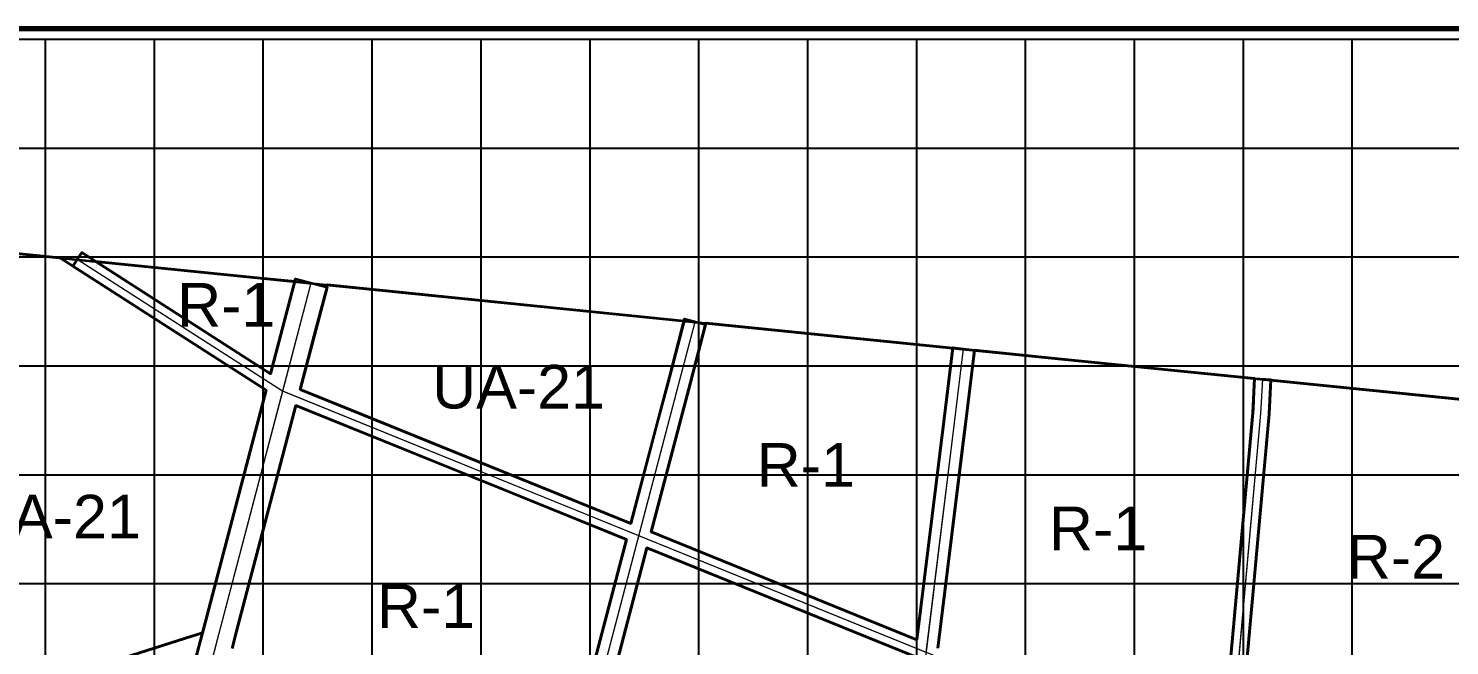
# Model space of a CAD drawing. Header units: millimetres. Extents: x 464536 to 476893, y 870501 to 881610.
# Drawn here: x 467784 to 469089, y 881043 to 881610 of the extents above; entities that cross this region are included whole.
import ezdxf
from ezdxf.enums import TextEntityAlignment as Align

# ---------------------------------------------------------------- set-up
doc = ezdxf.new("R2010")
doc.units = ezdxf.units.MM
for name, color, linetype, lineweight in [('Center_1', 7, 'Continuous', 5), ('Land Use Code', 7, 'Continuous', 35), ('Lay out', 7, 'Continuous', 70), ('Mixed use', 30, 'Continuous', 35), ('Proposed Road Net work', 7, 'Continuous', 35), ('Residence', 50, 'Continuous', 35), ('Structure Plan Boundries', 7, 'Continuous', 35), ('Urban Agriculture-', 90, 'Continuous', 35)]:
    doc.layers.add(name, color=color, linetype=linetype, lineweight=lineweight)
doc.layers.add('Grid1', color=7, linetype='Continuous')
doc.styles.add('Arial', font='arial.ttf')

msp = doc.modelspace()

# ---------------------------------------------------------------- linework, layer by layer
at = {"layer": 'Center_1'}
for points in [[(469174.6, 880945.5), (469173.4, 880945.7), (469156, 880947.6), (469149.6, 880948.3), (468909.8, 880979.6), (468825.7, 880987.2), (468733.3, 880991.5), (468724.4, 880992.7), (468715.6, 880994.6), (468707, 880997.1), (468017.7, 881276.8), (467829.2, 881397.8)], [(467753.2, 880270), (467961, 881060.3), (468044, 881376.1)], [(467878.7, 878637.3), (467878.1, 878640.9), (467874.3, 878668.4), (467870.9, 878695.9), (467867.9, 878723.5), (467865.5, 878751.6), (467863.5, 878779.7), (467862, 878807.9), (467860.8, 878843), (467860.4, 878878.2), (467860.8, 878913.3), (467861.9, 878948.4), (467863.8, 878983.4), (467866.5, 879018.5), (467870, 879053.4), (467874.2, 879088.3), (467879.2, 879123), (468123.2, 880186.3), (468299.5, 880971.3), (468382.5, 881287.1), (468396.6, 881340.5)], [(468151.4, 877312.7), (468278, 878344), (468282.1, 878377), (468282.2, 878378.2), (468587.1, 880859.8), (468634.7, 881247.7), (468643.1, 881315.6)], [(468762.3, 879539.8), (468764.2, 879561), (468916.1, 881256.3), (468917.7, 881287.9)]]:
    msp.add_lwpolyline(points, dxfattribs=at)
for points in [[(468017.9, 881276.7, 0), (468017.7, 881276.8, 0), (467829.2, 881397.8, 0)], [(468017.9, 881276.7, 0), (468044, 881376.1, 0)], [(468344.9, 881144, 0), (468382.5, 881287.1, 0), (468396.6, 881340.5, 0)], [(468608.8, 881036.9, 0), (468634.7, 881247.7, 0), (468643.1, 881315.6, 0)], [(468891.4, 880981.2, 0), (468916.1, 881256.3, 0), (468917.7, 881287.9, 0)], [(467955.1, 881037.7, 0), (467961, 881060.3, 0), (468017.9, 881276.7, 0)], [(468344.9, 881144, 0), (468017.9, 881276.7, 0)], [(468277, 880871.2, 0), (468299.5, 880971.3, 0), (468344.9, 881144, 0)], [(468608.8, 881036.9, 0), (468344.9, 881144, 0)]]:
    msp.add_polyline3d(points, dxfattribs=at)
at = {"layer": 'Grid1'}
for p, q in [((464700, 881600), (472600, 881600)), ((467800, 870600), (467800, 881600)), ((467900, 870600), (467900, 881600)), ((468000, 870600), (468000, 881600)), ((468100, 870600), (468100, 881600)), ((468200, 870600), (468200, 881600)), ((468300, 870600), (468300, 881600)), ((468400, 870600), (468400, 881600)), ((468500, 870600), (468500, 881600)), ((468600, 870600), (468600, 881600)), ((468700, 870600), (468700, 881600)), ((468700, 870600), (468700, 881600)), ((468800, 870600), (468800, 881600)), ((468900, 870600), (468900, 881600)), ((469000, 870600), (469000, 881600)), ((464700, 881500), (472600, 881500)), ((464700, 881400), (472600, 881400)), ((464700, 881300), (472600, 881300)), ((464700, 881200), (472600, 881200)), ((464700, 881100), (472600, 881100))]:
    msp.add_line(p, q, dxfattribs=at)
at = {"layer": 'Lay out'}
msp.add_lwpolyline([(464536.4, 881609.9), (476892.8, 881609.9), (476892.8, 870501.3), (464536.4, 870501.3)], close=True, dxfattribs=at)
at = {"layer": 'Mixed use'}
msp.add_polyline3d([(469168, 881112.5, 0), (469147.6, 880956.1, 0), (469135.7, 880957.6, 0), (469134.5, 880957.8, 0), (469108.9, 880961.1, 0), (469087.4, 880963.9, 0), (468910.7, 880987, 0), (468910.4, 880987, 0), (468899.6, 880988, 0), (468923.6, 881255.6, 0), (468923.6, 881255.9, 0), (468925.2, 881287.1, 0), (469141, 881265.3, 0), (469165.9, 881262.8, 0), (469167.2, 881262.7, 0), (469172.1, 881262.2, 0), (469172.6, 881262.1, 0), (469187.4, 881260.6, 0), (469172.6, 881147.5, 0), (469172.4, 881146.3, 0)], close=True, dxfattribs=at)
at = {"layer": 'Proposed Road Net work'}
for points in [[(467859.5, 880733.2, 0), (467946.5, 881064.1, 0), (468002.6, 881277.6, 0), (467825.2, 881391.5, 0), (467833.3, 881404.1, 0), (468006.6, 881292.8, 0), (468029.5, 881379.9, 0), (468058.5, 881372.3, 0), (468033.8, 881278.4, 0), (468337.5, 881155.1, 0), (468372.9, 881289.7, 0), (468386.9, 881343.1, 0), (468406.2, 881338, 0), (468392.2, 881284.6, 0), (468356.2, 881147.6, 0), (468600.2, 881048.5, 0), (468624.8, 881248.9, 0), (468633.2, 881316.8, 0), (468653, 881314.4, 0), (468644.7, 881246.5, 0), (468619.4, 881040.7, 0)], [(467859.5, 880733.2, 0), (467946.5, 881064.1, 0), (468002.6, 881277.6, 0), (467825.2, 881391.5, 0), (467833.3, 881404.1, 0), (468006.6, 881292.8, 0), (468029.5, 881379.9, 0), (468058.5, 881372.3, 0), (468033.8, 881278.4, 0), (468337.5, 881155.1, 0), (468372.9, 881289.7, 0), (468386.9, 881343.1, 0), (468406.2, 881338, 0), (468392.2, 881284.6, 0), (468356.2, 881147.6, 0), (468600.2, 881048.5, 0), (468624.8, 881248.9, 0), (468633.2, 881316.8, 0), (468653, 881314.4, 0), (468644.7, 881246.5, 0), (468619.4, 881040.7, 0)], [(468884.6, 880989.4, 0), (468908.6, 881256.8, 0), (468910.2, 881288.3, 0), (468925.2, 881287.5, 0), (468923.6, 881255.8, 0), (468899.6, 880988, 0)], [(468884.6, 880989.4, 0), (468908.6, 881256.8, 0), (468910.2, 881288.3, 0), (468925.2, 881287.5, 0), (468923.6, 881255.8, 0), (468899.6, 880988, 0)], [(468289.8, 880973.6, 0), (468333.6, 881140.5, 0), (468030, 881263.7, 0), (467975.5, 881056.5, 0), (467971.3, 881040.5, 0)], [(468289.8, 880973.6, 0), (468333.6, 881140.5, 0), (468030, 881263.7, 0), (467975.5, 881056.5, 0), (467971.3, 881040.5, 0)], [(468598.3, 881033.1, 0), (468352.3, 881132.9, 0), (468309.2, 880968.9, 0)], [(468598.3, 881033.1, 0), (468352.3, 881132.9, 0), (468309.2, 880968.9, 0)]]:
    msp.add_polyline3d(points, dxfattribs=at)
at = {"layer": 'Residence'}
for points in [[(468028.9, 881377.7), (468006.6, 881292.8), (467845.7, 881396.2), (467997.2, 881380.9)], [(468624.8, 881248.9), (468600.2, 881048.5), (468384, 881136.2), (468356.2, 881147.6), (468381.8, 881245.1), (468392.2, 881284.6), (468406.2, 881338), (468406.6, 881339.5), (468633.1, 881316.6)], [(467941.1, 881043.6), (467859.5, 880733.2), (467612.3, 880919.5), (467616, 880922.4), (467673.6, 880968.6), (467810.4, 881012.2), (467934.4, 881051.8), (467938.4, 881053.1), (467944.1, 881054.9)]]:
    msp.add_lwpolyline(points, close=True, dxfattribs=at)
for points in [[(468619.4, 881040.7), (468643.6, 881237.7), (468644.7, 881246.5), (468651.5, 881301.7), (468653, 881314.4), (468653, 881314.6), (468726.9, 881307.2), (468910.2, 881288.6), (468910.2, 881288.3), (468909.6, 881276.4), (468908.8, 881261), (468908.6, 881256.8), (468884.6, 880989.4)], [(467971.3, 881040.5), (467975.5, 881056.5), (468030, 881263.7), (468174.8, 881205), (468219.9, 881186.7), (468333.6, 881140.5), (468289.8, 880973.8)], [(468309.2, 880968.9), (468352.3, 881132.9), (468598.3, 881033.1)]]:
    msp.add_lwpolyline(points, dxfattribs=at)
at = {"layer": 'Structure Plan Boundries'}
msp.add_lwpolyline([(465747.8, 877648.7), (465948.6, 878394.5), (466187.1, 879280.1), (466257.8, 879543), (466785.6, 881502.9), (468726.9, 881306.8), (468924.8, 881286.8), (469214.8, 881257.5), (469239.4, 881262.7), (469369.1, 881225.1), (469495.1, 881188.8), (469554, 881172.6), (469716.4, 881116.2), (469758.1, 881120.3), (469786.3, 881144.5), (469837, 881230.3)], dxfattribs=at)
msp.add_lwpolyline([(465747.8, 877648.7), (465948.6, 878394.5), (466187.1, 879280.1), (466257.8, 879543), (466785.6, 881502.9), (468726.9, 881306.8), (468924.8, 881286.8), (469214.8, 881257.5), (469239.4, 881262.7), (469369.1, 881225.1), (469495.1, 881188.8), (469554, 881172.6), (469716.4, 881116.2), (469758.1, 881120.3), (469786.3, 881144.5), (469837, 881230.3)], dxfattribs=at)
at = {"layer": 'Urban Agriculture-'}
msp.add_lwpolyline([(468360.9, 881244.3), (468337.5, 881155.1), (468079.6, 881259.8), (468033.8, 881278.4), (468048.6, 881334.5), (468058.5, 881372.3), (468059.1, 881374.6), (468386.5, 881341.5), (468372.9, 881289.7)], close=True, dxfattribs=at)
msp.add_polyline3d([(468002.6, 881277.6, 0), (467946.5, 881064.1, 0), (467944.1, 881054.9, 0), (467938.4, 881053.1, 0), (467934.4, 881051.8, 0), (467810.4, 881012.2, 0), (467673.6, 880968.6, 0), (467616, 880922.4, 0), (467612.3, 880919.5, 0), (467578.4, 880945.1, 0), (467546.9, 880968.9, 0), (467498.3, 881005.5, 0), (467520, 881173.7, 0), (467526.5, 881203.6, 0), (467634.2, 881122.4, 0), (467709.8, 881409.9, 0), (467812.8, 881399.5, 0)], close=True, dxfattribs=at)

# ---------------------------------------------------------------- texts
at = {"layer": 'Land Use Code', "color": 7, "true_color": 0xffffff, "style": 'Arial'}
for s, p in [('R-1', (467966, 881324)), ('UA-21', (468234.4, 881248.8)), ('R-1', (468498.2, 881177)), ('UA-21', (467808.2, 881129.5)), ('R-1', (468766.5, 881118.7)), ('R-2', (469040, 881092.7)), ('R-1', (468149.4, 881047.4))]:
    msp.add_text(s, height=40.08, dxfattribs=at).set_placement(p, align=Align.BOTTOM_CENTER)

doc.saveas('drawing.dxf')
